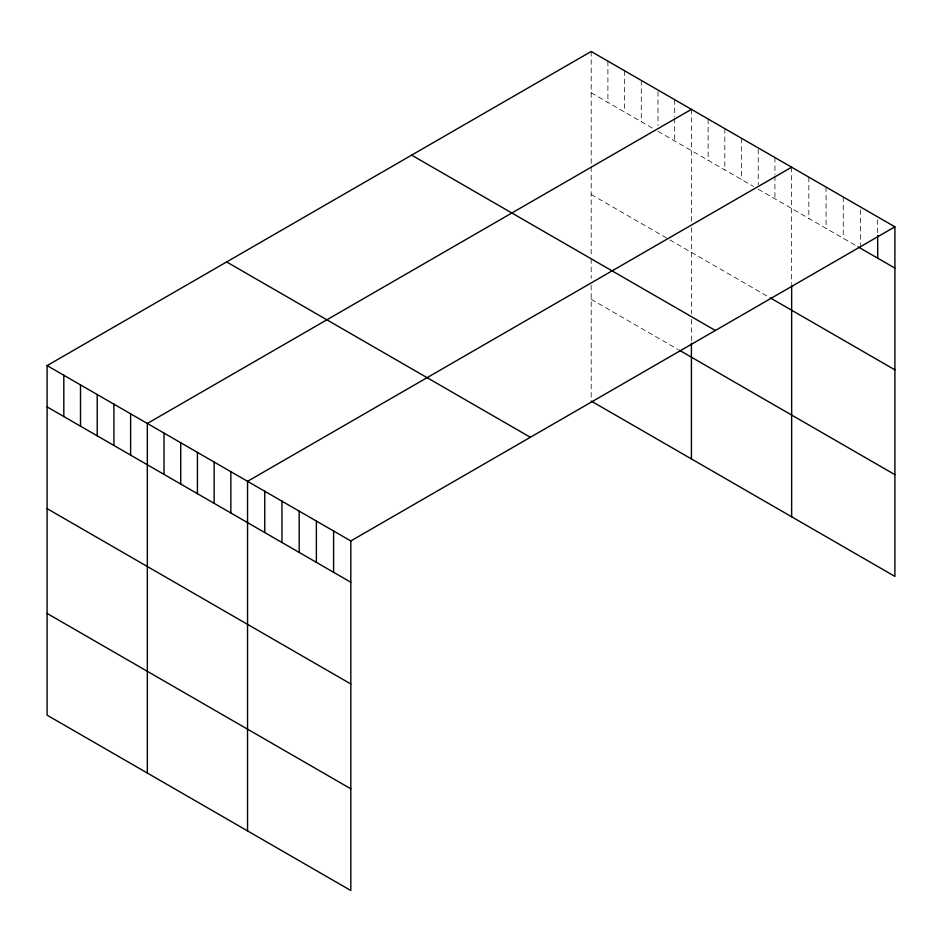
<?xml version="1.0" encoding="UTF-8"?>
<svg xmlns="http://www.w3.org/2000/svg" width="942" height="942" viewBox="0 0 942 942"><rect width="100%" height="100%" fill="white"/><g stroke="black" fill="none" stroke-linecap="round" stroke-linejoin="round"><path stroke-width="0.71" stroke-dasharray="4.71 3.53" d="M591.187 51.48L591.187 165.427M591.187 92.763L653.23 128.583M658.011 131.338L753.459 186.445M758.228 189.201L856.796 246.109M591.187 194.499L668.749 239.28M669.939 239.963L767.777 296.447M591.187 299.32L678.287 349.6M877.685 219.733L877.685 233.969M860.482 209.795L860.482 245.391M843.267 197.008L843.267 238.302M826.063 187.069L826.063 228.364M808.848 177.143L808.848 218.426M791.645 167.205L791.645 284.06M774.936 157.561L774.936 174.647M774.936 176.072L774.936 198.844M758.228 149.342L758.228 184.926M741.531 138.274L741.531 179.557M724.822 128.63L724.822 169.913M708.125 118.986L708.125 160.27M691.416 109.343L691.416 221.841M691.416 227.658L691.416 313.851M691.416 319.444L691.416 341.805M674.707 99.699L674.707 116.784M674.707 118.209L674.707 140.982M658.011 91.48L658.011 125.639M641.302 80.411L641.302 121.695M624.605 70.768L624.605 112.051M607.896 61.124L607.896 102.407M591.187 166.887L591.187 257.39M591.187 258.791L591.187 278.349M591.187 285.344L591.187 399.596"/><path stroke-width="1.41" d="M47.1 365.602L350.813 540.943L350.813 890.52L47.1 715.178L47.1 365.602L591.187 51.48L894.9 226.822L894.9 576.398L591.187 401.057M691.416 109.343L147.329 423.464L147.329 773.041M791.645 167.205L247.546 481.327L247.546 830.903M350.813 540.943L894.9 226.822M858.021 246.816L894.9 268.105M770.167 297.825L894.9 369.841M411.642 155.136L715.355 330.477M679.488 350.294L894.9 474.662M226.645 261.947L530.358 437.288M47.1 406.897L350.813 582.238M47.1 508.633L350.813 683.974M47.1 613.442L350.813 788.795M877.685 235.394L877.685 258.167M791.645 285.52L791.645 516.781M691.416 343.206L691.416 458.919M333.598 531.017L333.598 572.3M316.382 521.079L316.382 562.362M299.179 511.141L299.179 552.424M281.964 501.203L281.964 542.498M264.761 491.265L264.761 532.56M230.849 471.683L230.849 512.978M214.14 462.039L214.14 503.334M197.431 452.395L197.431 493.69M180.734 442.752L180.734 484.047M164.026 433.108L164.026 474.403M130.62 413.821L130.62 455.116M113.911 404.177L113.911 445.472M97.214 394.533L97.214 435.828M80.506 384.889L80.506 426.184M63.809 375.246L63.809 416.541"/></g></svg>
